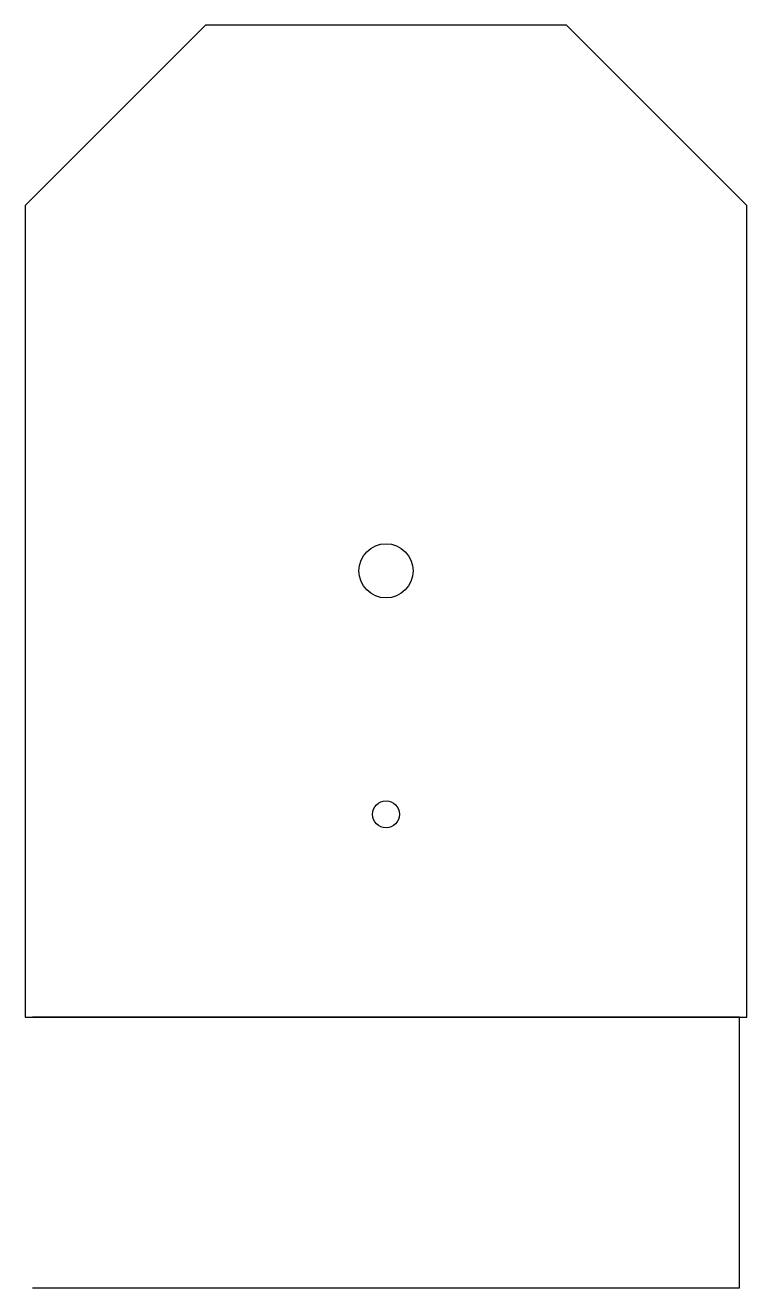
# Model space of a CAD drawing. Header units: millimetres. Extents: x -20 to 20, y -15 to 55.
import ezdxf

# ---------------------------------------------------------------- set-up
doc = ezdxf.new("R2010")
doc.units = ezdxf.units.MM
for name, color, linetype in [('BEND', 30, 'Continuous'), ('CUT_INNER', 6, 'Continuous'), ('CUT_OUTER', 1, 'Continuous')]:
    doc.layers.add(name, color=color, linetype=linetype)

msp = doc.modelspace()

# ---------------------------------------------------------------- linework, layer by layer
at = {"layer": 'BEND'}
msp.add_lwpolyline([(-20, 0), (20, 0)], dxfattribs=at)
at = {"layer": 'CUT_INNER'}
for centre, radius in [((0, 24.75), 1.5), ((0, 11.25), 0.75)]:
    msp.add_circle(centre, radius, dxfattribs=at)
at = {"layer": 'CUT_OUTER'}
msp.add_lwpolyline([(-20, 0), (20, 0), (20, 45), (10, 55), (-10, 55), (-20, 45)], close=True, dxfattribs=at)
msp.add_lwpolyline([(-19.6, -15), (19.6, -15), (19.6, 0), (-19.6, 0)], dxfattribs=at)

doc.saveas('drawing.dxf')
